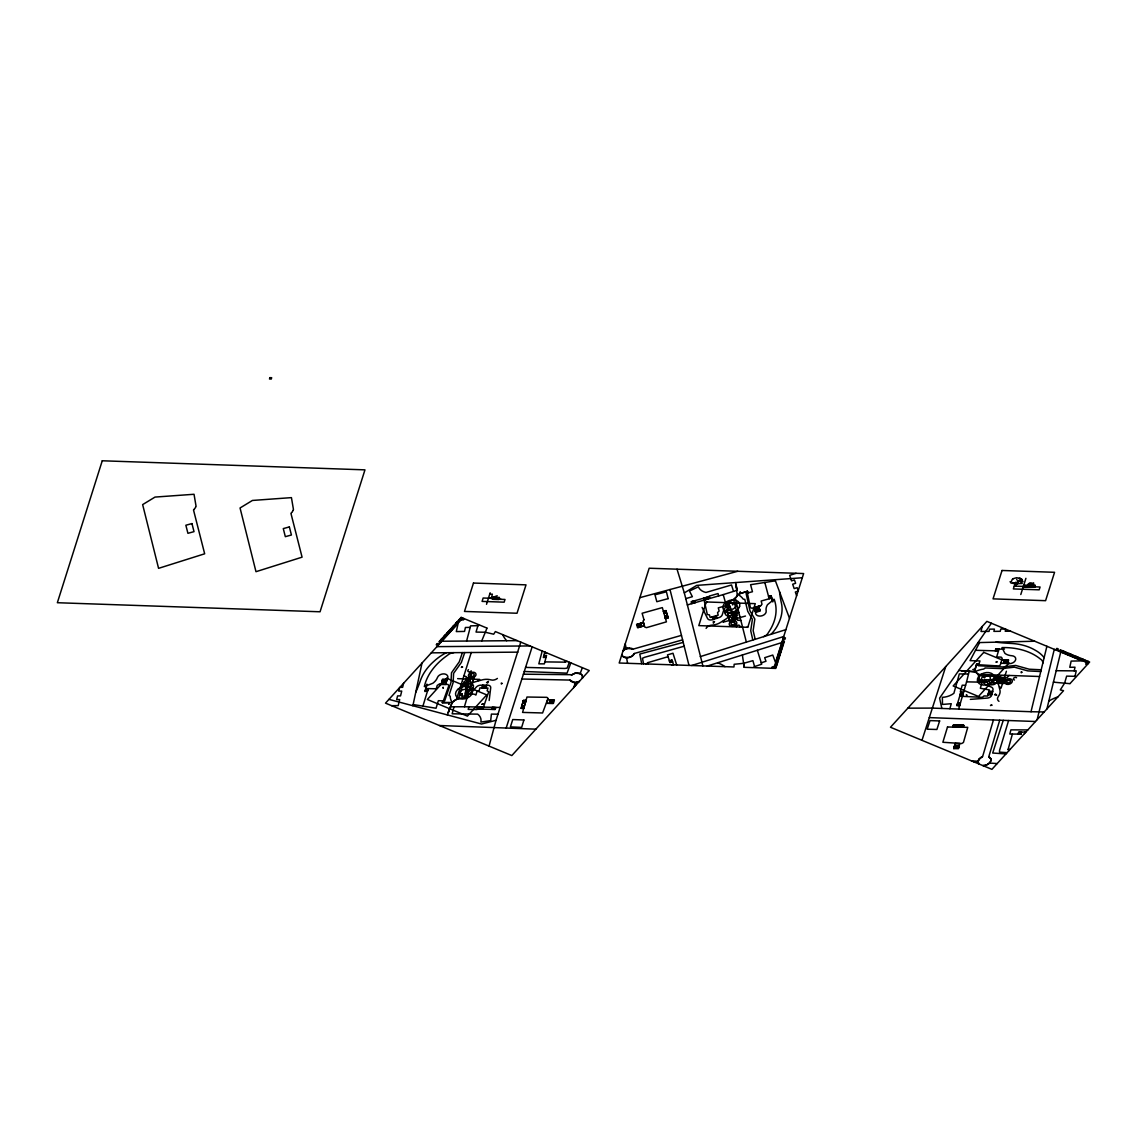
<?xml version="1.0" encoding="UTF-8"?>
<svg xmlns="http://www.w3.org/2000/svg" width="1147" height="1147" viewBox="0 0 1147 1147"><rect width="100%" height="100%" fill="white"/><g stroke="black" fill="none" stroke-linecap="round" stroke-linejoin="round"><path stroke-width="1.5" d="M1015.253 582.791C1016.256 586.361 1014.034 581.83 1016.17 582.475C1014.894 584.741 1017.69 583.952 1016.199 582.705M461.797 693.777L461.725 694.58L462.327 693.82M467.388 693.06L467.46 692.258L466.858 693.003M1019.368 580.583C1011.855 581.257 1026.135 580.984 1021.447 579.679M489.167 700.487L490.715 687.727A4.029 2.824 -16.2 0 0 487.618 685.146L480.45 685.203A4.617 3.226 -16.2 0 0 476.148 687.268L473.596 690.064A19.026 13.334 -16.2 0 1 468.578 694.093A1.52 1.075 -16.2 0 0 467.904 694.91L464.42 706.738L493.368 707.341L492.78 709.405M1008.629 751.013L1008.629 750.955A5.42 3.799 -16.2 0 0 1008.141 749.349L1012.4 734.066L1020.959 734.066L1021.475 732.03L1025.848 732.101M1016.056 582.533L1015.683 583.336L1015.468 582.461M1013.26 583.077L1015.224 583.063M1004.471 649.102L995.696 649.188L995.195 650.836M1016.5 582.662C1017.375 582.848 1018.278 583.149 1018.507 582.877M1029.418 586.633C1025.375 586.49 1033.132 584.784 1030.809 584.267M1000.7 676.286L998.765 677.891L997.89 676.185M520.781 642.134L496.034 720.316L481.525 724.015L412.877 705.735L422.01 663.052M1032.071 586.719L1030.594 586.332L1033.605 585.472L1033.605 582.819L1031.526 583.608L1030.909 586.088M466.585 641.044L470.628 625.861L478.313 625.66L478.543 624.599L462.915 618.118L462.055 619.065M1056.201 670.708L1074.194 670.866L1075.011 667.196L1069.778 667.296L1071.155 661.088L1082.051 660.873L986.879 621.373L890.473 727.255L991.926 769.35L1063.556 690.68L1060.287 689.921L1064.602 683.168L1066.653 676.128L1075.054 676.3M728.388 606.849L728.359 606.992M732.431 604.799L732.618 603.982L733.005 604.67M1086.152 662.579L1085.765 664.285L1087.614 664.256M463.847 618.505L463.531 619.896L461.252 619.939M546.015 657.432L543.348 657.432L544.796 652.098M399.557 687.698L398.726 691.111L401.722 691.082L400.561 695.885L397.565 695.914L396.676 699.584L399.672 699.555L398.195 705.62L391.643 705.677M403.615 683.239L402.626 687.325L399.887 687.34M982.19 626.52L981 631.481L989.029 631.409L989.574 629.144L994.435 629.115L993.89 631.366L1000.241 631.309L1000.786 629.058L1005.288 629.015M1005.718 629.201L1005.216 631.266L1010.622 631.223M907.865 708.158L932.282 708.1L1031.01 711.728L1046.896 646.277M1037.146 719.685L1054.294 649.345M1046.896 708.989L1060.746 652.026M1019.898 734.051L1020.328 732.302M1021.031 733.765C1023.11 730.969 1017.332 731.27 1018.292 734.051L1020.959 734.066M957.43 703.842L960.154 703.885L966.591 681.848L978.477 682.107L979.065 680.114L982.735 680.185L980.341 688.257L989.388 689.935L987.667 696.043L984.026 695.957L982.334 697.347L959.695 696.2M1020.429 734.051L1020.873 732.302M489.052 746.109L496.034 720.316M1018.823 734.066L1019.282 732.302M1019.368 734.066L1019.812 732.302M542.216 651.023L538.818 663.841L544.338 663.869L546.531 655.41L543.864 655.424L543.678 657.432M714.552 621.531L713.405 623.179L713.319 621.488M977.502 673.604L977.459 673.576A10.466 7.341 -16.2 0 0 976.699 672.873A10.294 7.212 -16.2 0 0 975.767 672.257L974.706 671.755C974.534 668.916 977.459 660.744 978.405 665.733L1002.421 666.952L1015.668 665.446L1029.16 669.203L1041.189 669.791M976.613 664.271L975.179 669.719L972.871 669.518L975.036 669.561M544.882 661.891L564.984 662.149L565.385 660.629M453.997 706.925L452.147 713.792L477.682 714.137A14.968 10.495 -16.2 0 1 480.908 722.065L490.687 720.617L491.403 714.094L497.999 714.194M485.884 687.999L486.686 685.132L485.869 687.999L482.027 687.928L482.83 685.074M523.72 708.402L521.182 708.344L523.433 700.444L525.986 700.487L523.72 708.387L521.813 708.373M955.752 727.141L956.311 725.205L963.752 725.32L963.179 727.255L963.652 725.678M549.112 703.383L550.101 699.885M549.843 703.398L550.818 699.914M550.546 703.398L551.521 699.914M551.263 703.426L552.252 699.928M551.994 703.412L552.969 699.928M552.711 703.426L553.686 699.942M949.859 708.731L951.264 703.713L942.476 704.444L942.375 697.319A14.968 10.495 -16.2 0 0 953.874 693.333L959.322 673.92L968.369 673.992M952.842 726.94L953.2 725.635M953.286 727.083L953.759 725.434M954.275 727.112L954.734 725.463M954.777 727.112L955.236 725.478M959.48 727.198L960.01 725.262M953.802 748.618L955.25 743.442L959.853 743.528L958.39 748.676L953.802 748.618L955.265 743.442M960.01 727.198L960.555 725.262M960.526 727.212L961.071 725.291M961.071 727.227L961.602 725.291M521.555 708.359L522.186 706.108L524.365 706.136M956.311 725.191L953.358 725.162L952.799 727.083L960.856 727.227M521.182 708.344L523.433 700.444M953.774 727.098L954.247 725.449M955.265 727.141L955.738 725.478M988.112 694.451L991.868 694.509L988.112 694.465L988.943 691.526L992.7 691.584L992.987 689.791A4.617 3.226 -16.2 0 0 991.008 686.938L987.653 685.548A19.026 13.334 -16.2 0 1 983.122 682.537A1.52 1.075 -16.2 0 0 982.133 682.178L978.477 682.107L979.337 678.049L978.09 674.379A10.352 7.255 -16.2 0 0 977.731 673.877M988.857 694.465L989.689 691.541M989.603 694.465L990.434 691.541M990.363 694.494L991.194 691.555M991.123 694.494L991.954 691.569M1003.396 663.339L1004.371 659.898M1004.112 663.353L1005.087 659.912M1004.815 663.367L1005.79 659.926M441.136 684.343L442.627 679.167L447.129 679.253L445.653 684.415L439.129 684.315L437.279 685.332L436.204 688.802L426.096 688.544C422.411 700.588 430.068 671.554 425.322 691.053L427.487 691.111L428.247 688.601L422.913 706.122M478.916 709.075L479.503 707.039M479.561 709.09L480.149 707.054M480.192 709.104L480.779 707.054M480.837 709.118L481.425 707.068M481.468 709.133L482.07 707.082M482.113 709.147L482.701 707.097M482.758 709.176L488.722 691.799L487.131 690.795L487.962 688.028L479.933 687.899L479.145 690.594L476.894 691.698L475.876 695.082C473.066 692.042 459.029 696.286 467.087 697.691L461.696 697.82L456.406 699.498A10.352 7.255 -16.2 0 0 455.66 699.856M491.561 709.376L492.149 707.312M492.163 709.391L492.766 707.326L500.149 707.47M493.382 709.42L493.97 707.341M493.984 709.434L494.586 707.355M494.586 709.448L495.791 707.384L495.203 709.463L477.109 709.032M546.617 703.34L547.621 699.856L554.402 699.957L553.413 703.441L546.617 703.355M958.648 709.061L959.738 705.276L957.028 705.233M1005.503 663.382L1006.493 659.941M1006.206 663.382L1007.195 659.955M1006.908 663.396L1007.912 659.969M1000.829 663.296L1007.625 663.41L1008.614 659.969L1001.804 659.855M1024.486 733.593L1024.916 732.116M477.912 625.674L476.034 632.069L485.296 632.255L493.697 634.205L495.375 631.581L589.243 670.536L511.834 755.558L385.507 703.14L458.126 623.366L456.305 631.581L464.535 631.423L465.424 627.481L470.299 627.38M464.707 706.753L450.499 706.824L448.276 712.473L452.162 702.552A10.452 7.326 -16.2 0 1 452.664 702.021L452.807 701.892M961.587 727.241L962.161 725.305M962.118 727.241L962.691 725.305M962.648 727.255L963.208 725.32M960.985 691.899L956.885 705.692L959.609 705.735L960.283 703.426L957.573 703.383M1035.497 721.506L993.431 719.972L982.606 756.604L978.979 759.472M477.711 706.996L476.951 709.549L468.177 709.391L468.937 706.824M979.524 682.121L980.04 680.357M980.04 682.135L980.57 680.386M981.617 682.164L982.133 680.415M982.133 682.178L982.735 680.185M983.036 765.623L983.036 765.623A6.438 4.516 -16.2 0 0 988.126 764.117A6.323 4.43 -16.2 0 0 988.8 763.615L990.406 761.737A6.638 4.66 -16.2 0 0 990.736 761.049L990.965 759.644A6.409 4.488 -16.2 0 0 990.822 758.941L988.771 756.791L999.725 720.187M999.037 649.059L995.696 649.188L998.98 649.274L996.657 656.987L1001.202 657.131L1002.234 658.335L1000.327 665.031L998.621 665.963L976.527 664.615M464.764 697.634L465.596 694.853M979.008 682.121L979.538 680.357M980.57 682.15L981.101 680.386M981.086 682.164L981.617 680.4M1008.6 720.517L999.553 750.382L999.496 752.131L1007.138 752.647M442.742 702.566L448.878 685.576L447.932 684.458L439.129 684.315M995.653 650.836L996.155 649.202M464.42 697.634L466.126 692.229L471.016 690.365A3.369 2.366 -16.2 0 0 472.994 687.555M1019.97 580.54L1018.321 581.142M997.073 650.894L997.589 649.231M997.532 650.908L998.048 649.245M458.47 698.666L462.987 684.372L461.209 684.315M921.987 740.331L945.745 666.55M996.126 650.851L996.643 649.216M996.6 650.865L997.116 649.216M997.947 675.053L997.517 676.415L978.821 675.769M457.639 678.651L479.718 679.411M471.274 652.514L456.406 699.498L455.187 700.114A10.466 7.341 -16.2 0 0 454.083 700.831L452.162 702.552L447.316 714.911M486.529 604.297L490.17 592.784M491.274 598.462L492.393 594.146L489.683 594.304M493.784 597.3L494.285 599.092M499.088 597.487L497.468 599.207M439.401 725.506L506.171 728.044L532.151 646.851M773.981 667.282L773.652 668.343L754.54 667.683L754.181 666.722L761.708 664.199L757.335 650.263M1013.045 578.733L1016.471 577.73L1020.343 578.36M984.642 679.684L1010.464 680.572M1015.64 586.146L1014.708 586.131L1014.493 583.579L1010.966 583.049L1010.192 581.73M1015.109 586.131C1014.349 584.841 1020.056 582.418 1018.221 583.422M1018.063 582.905L1017.246 582.59M1020.242 580.382L1019.812 581.142M1021.231 580.654L1019.583 581.099M1022.192 580.525L1020.185 581.085M1020.787 594.533L1025.92 578.317M995.997 676.357L995.739 677.189L1007.181 677.59L1009.131 675.44M1027.97 586.031L1028.701 585.128M998.005 650.908L998.535 649.259M1003.252 720.316L992.685 753.034L1005.976 753.923M978.706 664.758L979.954 660.93L970.047 660.643L979.581 642.578M582.375 678.092L582.404 677.992A6.509 4.559 -16.2 0 0 581.357 674.422A6.323 4.43 -16.2 0 0 580.769 674.02A6.796 4.76 -16.2 0 0 580.11 673.69L575.751 673.146A6.409 4.488 -16.2 0 0 574.776 673.404L572.941 674.221A6.567 4.602 -16.2 0 0 572.138 674.708L523.39 674.192M582.461 677.992L582.404 677.992A6.438 4.516 -16.2 0 0 581.343 674.436L580.11 673.69A6.509 4.574 -16.2 0 0 575.751 673.146L574.762 673.404M462.413 652.586L459.273 661.819L451.488 672.773L450.972 682.508L444.635 700.932L442.828 700.874L442.24 702.71L452.162 702.552A26.725 18.739 -16.2 0 1 450.269 697.376A2.738 1.921 -16.2 0 0 448.979 695.455L453.122 682.651L453.624 673.346L461.352 662.464L464.721 652.571M573.6 687.727L575.278 683.11L569.973 680.071L521.871 679.01M569.313 662.263L567.12 668.156L564.74 668.457L525.57 667.411M570.848 662.894L567.048 673.146L524.265 671.497M580.11 673.69L582.361 667.683M737.335 595.393L736.761 596.411A10.294 7.212 -16.2 0 0 737.32 595.408L735.714 582.561L696.702 585.386L684.315 592.899L702.896 665.891M978.334 760.819L978.979 759.472M449.237 702.724L448.749 704.387L449.481 702.595L442.283 702.566M195.793 506.773L195.822 506.687A10.452 7.326 -16.2 0 0 196.037 506.099L194.029 494.271L155.017 497.081L142.644 504.608L158.573 568.338L204.668 553.8L193.499 509.956A10.294 7.212 -16.2 0 0 194.072 509.383L194.115 509.34M1027.755 584.755C1026.852 584.841 1032.386 580.439 1031.11 584.468M441.867 641.23L481.726 640.929L487.002 628.112M575.249 685.906L576.74 682.336A6.567 4.602 -16.2 0 1 572.525 682.049A6.509 4.559 -16.2 0 1 569.973 680.071M293.173 510.2L293.231 510.057A10.452 7.326 -16.2 0 0 293.446 509.454L291.438 497.626L252.426 500.45L240.053 507.978L255.982 571.693L302.077 557.17L290.922 513.311A10.294 7.212 -16.2 0 0 291.481 512.752L291.553 512.68M737.449 595.135L737.507 594.978A10.452 7.326 -16.2 0 0 737.722 594.39L747.5 591.235L740.36 593.529L740.102 591.809L740.532 593.343M634.234 653.518L633.861 654.249A6.38 4.473 -16.2 0 0 634.234 653.518L682.594 639.854L669.991 589.529L737.736 571.278M1029.877 586.647L1030.694 585.615M996.643 682.479L995.037 684.056A3.9 2.738 -16.2 0 1 989.589 683.497L989.316 682.107A3.9 2.738 -16.2 0 1 994.091 679.081L994.564 679.139A3.9 2.738 -16.2 0 1 996.643 682.479A9.979 6.997 -16.2 0 1 997.546 683.268M1033.16 585.701L1032.443 586.734M1031.54 585.214L1030.938 585.429M723.685 620.842L723.155 621.617L724.087 621.057M991.381 623.237L939.594 698.165L941.845 708.43M736.059 597.343L736.761 596.411A10.466 7.341 -16.2 0 1 736.087 597.315L730.868 601.243L725.578 603.007L726.309 605.587A1.52 1.075 -16.2 0 1 726.08 606.476A19.026 13.334 -16.2 0 0 723.327 611.38L722.338 614.505A4.617 3.226 -16.2 0 1 719.198 617.53L712.101 619.767A4.029 2.824 -16.2 0 1 707.584 618.548L702.093 607.408M1020.486 578.461C1015.927 578.188 1024.974 579.407 1021.088 579.55M622.979 651.037L623.968 650.077M486.543 682.651L488.407 681.361L487.547 683.067M194.33 509.096L194.373 509.053A10.466 7.341 -16.2 0 0 195.076 508.121L195.09 508.092A10.294 7.212 -16.2 0 0 195.635 507.117M291.782 512.408L291.811 512.379A10.466 7.341 -16.2 0 0 292.485 511.49L292.499 511.462A10.294 7.212 -16.2 0 0 293.059 510.472M763.63 636.642A7.8 5.463 -16.2 0 0 768.418 632.542A61.666 43.228 -16.2 0 0 774.153 599.25L767.529 604.67A14.323 10.036 -16.2 0 0 766.167 610.864A5.448 3.828 -16.2 0 1 760.862 616.039A5.448 3.828 -16.2 0 1 755.586 612.355L754.196 607.58L760.733 605.673L762.009 604.254L761.164 601.028L771.358 598.146C774.483 609.086 772.691 592.081 768.562 596.426M1029.418 583.536L1029.777 583.68M1070.079 683.526L1075.786 677.246M623.122 650.851L623.294 650.664A6.466 4.531 -16.2 0 1 627.925 648.456L633.072 649.145L681.461 635.366M735.801 597.63L735.743 597.687A10.294 7.212 -16.2 0 1 735.227 598.204L746.353 642.091L700.258 656.629M978.649 760.017L977.416 761.207L971.423 760.848M1016.414 584.11L1015.697 585.988M988.126 764.117L988.8 763.615A6.452 4.531 -16.2 0 0 989.388 763.042A6.509 4.574 -16.2 0 0 990.406 761.751L990.736 761.049A6.509 4.574 -16.2 0 0 990.965 759.644L990.822 758.941M478.514 680.558L479.374 679.942L478.299 680.2M454.083 700.831L455.259 700.086M1012.744 583.02L1013.962 583.12M579.464 681.275L578.102 681.935A6.495 4.545 -16.2 0 1 574.905 682.494L573.873 682.408M1010.435 581.744C1012.772 581.271 1010.88 579.895 1013.03 578.948M706.065 602.634L707.154 601.989M746.912 627.28L748.002 626.635M579.163 681.461L579.077 681.504A6.509 4.559 -16.2 0 1 576.783 682.436M1018.307 580.984L1019.267 580.468M1032.329 583.766L1032.501 583.766M645.933 663.927L646.005 663.898A5.42 3.799 -16.2 0 0 647.926 662.622L668.041 656.701M492.88 599.049L505.01 599.465L504.164 602.161L482.084 601.401L483.145 598.017L490.228 598.261L497.21 595.766M737.879 615.036L735.428 614.634L737.363 613.028M1057.95 696.846L1057.161 697.104A39.586 27.743 -16.2 0 0 1048.817 701.032M761.207 662.837L765.981 661.26L764.691 657.69L772.777 655.052L775.501 662.479L803.631 573.557L649.173 568.224L619.179 663.009L733.951 666.966L734.166 664.271L743.6 663.339L752.905 660.658L754.583 666.579M774.282 666.307L772.046 667.038L772.505 668.3M796.133 573.299L789.638 575.35L791.53 580.884L794.484 579.952L795.631 583.293L792.677 584.224L794.168 588.597L797.122 587.665L798.183 590.762M798.054 591.164L795.344 592.024L796.62 595.737M755.213 639.295L753.149 630.649L754.841 619.108L749.966 610.806L746.109 593.443L747.916 592.942L747.529 591.365M746.353 642.091L785.896 629.631M691.655 665.504L783.702 636.542M707.255 666.049L781.795 642.578M687.325 604.913L723.227 594.619L725.578 603.007L728.216 602.261L728.947 604.842L718.28 607.867L719.14 611.007L717.52 612.627L718.208 615.122L710.165 617.473L709.463 614.907L707.326 614.534L703.67 598.175M669.748 661.891L672.042 661.174M669.862 662.263L672.156 661.547M669.375 660.787L672.027 659.969L672.629 661.805L669.977 662.636L667.482 654.894L672.988 653.231L676.687 664.988M669.49 661.159L671.812 660.443M669.604 661.532L671.927 660.815M685.748 598.634L692.372 596.698L689.476 591.02L698.394 586.82A14.968 10.495 -16.2 0 0 705.964 592.469L731.528 584.97L733.492 591.293M663.511 611.681L665.676 611.036M663.697 612.369L665.862 611.724M663.798 612.727L665.963 612.082M666.178 612.77L665.934 610.591L663.396 611.322L665.575 610.691L666.178 612.77L663.998 613.416M664.758 616.025L667.296 615.279M636.614 624.527L643.424 622.534L644.37 625.775L637.574 627.753L636.614 624.527L643.424 622.549M664.873 616.398L667.411 615.652M664.973 616.771L667.511 616.025M665.088 617.143L667.626 616.398M672.672 664.859L673.432 664.629M663.597 612.025L665.776 611.38M663.884 613.072L666.077 612.426M712.416 617.373L716.273 616.254M712.574 617.903L716.431 616.785M712.717 618.448L716.588 617.315M712.875 618.964L716.746 617.846M760.733 605.673L751.916 608.24L750.367 607.595L747.07 591.494M754.712 609.387L759.242 608.068M754.869 609.874L759.4 608.555M755.013 610.376L759.543 609.057M671.353 664.801L673.533 664.887M755.142 610.864L759.672 609.559M755.285 611.351L759.816 610.046M755.443 611.853L759.959 610.548M755.586 612.355L760.117 611.05L758.726 606.261M665.188 617.516L667.74 616.785M665.303 617.889L667.855 617.158M665.389 618.262L667.955 617.53M709.362 596.569L691.154 601.731L691.698 603.652M737.019 590.304L736.102 584.898L737.019 590.304L722.94 594.705M725.793 603.738L728.116 603.078M725.893 604.111L728.216 603.451M726.209 605.215L728.531 604.555M726.309 605.587L728.947 604.842M725.678 603.379L728.015 602.72M725.994 604.483L728.331 603.824M726.094 604.856L728.431 604.197M684.186 646.205L644.686 657.274L642.478 658.249L643.553 663.841M768.648 596.755L770.827 596.153M768.906 597.773L771.099 597.157M768.992 598.103L771.2 597.487M730.008 605.874L734.697 624.298M768.748 597.085L770.913 596.497M768.834 597.429L771.013 596.827M736.732 611.824L735.614 612.125L737.693 620.283L740.833 620.398M738.797 612.412L737.005 612.899L733.607 599.566M769.092 598.433L771.286 597.831M639.854 597.659L669.991 589.529M683.225 642.377L639.811 654.048L641.689 663.783M747.385 593.085L752.461 591.737L750.597 584.698L775.415 580.812M729.191 615.824L726.854 615.624A3.9 2.738 -16.2 0 1 726.338 611.523L728.015 610.519A3.9 2.738 -16.2 0 1 732.876 612.082L732.919 612.441A3.9 2.738 -16.2 0 1 729.191 615.824A9.95 6.968 -16.2 0 1 728.402 616.9L727.757 617.588A9.95 6.968 -16.2 0 1 724.947 619.609L720.732 622.319A13.076 9.162 -16.2 0 1 712.058 625.129L710.151 625.416A5.921 4.144 -16.2 0 0 706.093 628.384M1016.93 579.522L1016.643 579.321M1017.203 583.665L1022.192 583.465L1020.902 582.69L1023.009 581.486L1020.414 581.156M984.872 677.332L983.782 677.447L984.699 677.748M984.757 681.447L985.847 681.332L984.929 681.017M567.364 661.461L567.292 661.461A5.42 3.799 -16.2 0 0 564.984 662.149M970.348 699.369L987.524 698.064A4.029 2.824 -16.2 0 0 991.668 695.211L992.7 691.584L988.943 691.526M735.714 582.561L802.298 577.758M463.431 681.992L465.266 683.139L462.743 684.142M977.99 642.607L1034.709 641.23M1074.194 670.866L1076.216 670.823L1074.983 676.601L1076.402 676.572L1088.331 663.468L1087.184 663.009M1033.275 586.891L1035.239 585.185L1034.594 587.207L1023.282 586.82L1023.913 584.784L1024.773 586.59M481.726 640.929L517.211 640.643M436.95 646.636L529.986 645.947M431.301 652.844L517.885 652.141M1044.171 711.972L1031.01 711.728M544.108 655.826L546.431 655.812M543.993 656.227L546.316 656.227M543.893 656.614L546.23 656.614M543.793 657.03L546.13 657.03M1012.4 734.051L1009.804 734.051L1010.908 729.85L1027.812 729.936M1008.141 749.349L1010.134 749.349M1018.751 732.288L1021.404 732.302M544.739 652.371L545.499 652.385M522.975 702.064L525.512 702.107M522.86 702.48L525.398 702.509M522.745 702.882L525.283 702.91M522.631 703.283L525.168 703.312M521.985 706.853L524.15 706.882M521.871 707.24L524.036 707.269M521.656 707.986L523.821 708.014M953.257 725.434L956.225 725.478M954.734 745.335L959.322 745.407M954.576 745.894L959.15 745.951M954.419 746.425L959.007 746.496M954.261 746.984L958.835 747.041M954.118 747.529L958.706 747.586M953.96 748.073L958.548 748.145M441.996 681.318L446.527 681.39M441.853 681.848L446.369 681.92M441.695 682.393L446.212 682.465M482.672 685.648L486.529 685.705M482.514 686.221L486.357 686.279M482.342 686.795L486.199 686.852M482.184 687.368L486.041 687.426M522.086 706.48L524.265 706.523M521.756 707.613L523.935 707.656M953.358 725.162L963.752 725.32M544.624 652.801L546.589 652.829M442.47 679.712L446.986 679.784M442.312 680.243L446.828 680.329M442.168 680.788L446.67 680.874M960.569 693.29L963.251 693.333M960.426 693.763L963.122 693.82M960.283 694.25L962.978 694.308M960.139 694.738L962.835 694.795M959.996 695.225L962.691 695.283M959.853 695.713L962.548 695.77M957.702 702.91L960.426 702.968M957.301 704.301L960.01 704.344M957.157 704.76L959.881 704.817M966.534 682.064L969.186 671.31L974.706 671.755A10.452 7.326 -16.2 0 1 975.337 672.027L975.495 672.099M523.892 700.459L525.986 700.502M523.333 700.846L525.871 700.903M523.204 701.247L525.756 701.304M523.089 701.649L525.641 701.706M963.652 691.971L960.297 691.885L962.233 685.203L965.588 685.289M465.481 695.254L467.775 695.311M465.123 696.444L467.431 696.501M465.008 696.846L467.302 696.903M979.008 680.343L982.649 680.429M465.367 695.641L467.675 695.699M465.281 694.838L467.904 694.91M465.238 696.043L467.56 696.1M464.893 697.233L467.202 697.29M975.509 650.292L998.478 650.923M979.079 680.071L986.148 680.314L987.753 683.655A3.369 2.366 -16.2 0 0 991.209 684.616M425.422 690.695L427.587 690.752M425.867 689.261L428.032 689.318M425.752 689.605L427.931 689.677M425.652 689.964L427.802 690.035M425.551 690.322L427.688 690.394M1024.185 585.07L1034.795 585.443M1023.368 586.547L1034.68 586.934M493.697 597.573L499.002 597.759M1006.406 671.253L1001.059 688.128M1039.569 676.501L978.076 674.379L975.753 672.242M744.403 667.325L753.55 667.64M471.202 673.762L464.965 693.491M462.614 685.533L463.718 685.576L466.485 676.83L463.918 675.769M425.981 688.888L428.146 688.96M929.285 717.606L993.431 719.972M976.441 664.271L978.835 664.357M506.171 728.044L535.878 729.162M443.359 700.889L438.355 700.688L436.046 708.244L413.135 704.545M1040.759 671.54L1027.855 670.909L1014.45 667.167L1001.804 668.615L985.058 667.955A2.738 1.921 -16.2 0 1 982.176 669.303A26.725 18.739 -16.2 0 0 974.706 671.755L958.72 670.479M501.053 599.322L492.68 598.877A5.205 3.642 -16.2 0 1 492.106 598.748A5.377 3.771 -16.2 0 1 491.647 598.591A5.348 3.742 -16.2 0 0 490.228 598.261M989.388 763.042L997.173 763.587M1069.936 683.669L1053.405 682.15M629.459 648.27A6.71 4.703 -16.2 0 0 627.925 648.385L626.133 648.227L625.244 643.84M621.846 654.579L621.846 654.622A6.438 4.516 -16.2 0 0 624.886 657.331L628.384 657.532A6.638 4.66 -16.2 0 0 629.33 657.36L632.011 656.17A6.567 4.602 -16.2 0 0 632.714 655.611L631.983 656.184A6.366 4.459 -16.2 0 1 631.165 656.686A6.509 4.574 -16.2 0 1 629.33 657.36L628.384 657.532A6.509 4.574 -16.2 0 1 626.52 657.589L627.595 663.296M973.588 761.737L978.205 762.182M471.13 683.856L472.98 684.773A3.9 2.738 -16.2 0 1 471.159 689.003L469.195 689.476A3.9 2.738 -16.2 0 1 465.983 686.451L466.141 686.078A3.9 2.738 -16.2 0 1 471.13 683.856A9.95 6.968 -16.2 0 1 472.392 683.024L473.31 682.537A9.95 6.968 -16.2 0 1 476.779 681.39L481.797 679.985A13.076 9.162 -16.2 0 1 490.615 679.827L492.364 680.142A5.921 4.144 -16.2 0 0 497.397 678.422M388.933 699.369L412.877 705.735M995.309 693.921L996.7 695.082L994.535 694.767M479.346 624.929L486.83 628.04M724.961 666.651L724.46 666.264A39.586 27.743 -16.2 0 0 717.649 662.765M999.74 687.426L1000.399 687.971L1000.256 687.196M997.546 683.268L998.033 683.87A9.979 6.997 -16.2 0 1 998.922 686.293L999.883 689.806A13.076 9.162 -16.2 0 1 998.363 696.458L997.618 697.835A5.921 4.144 -16.2 0 0 998.98 701.319M978.921 763.845L978.477 763.128A6.495 4.545 -16.2 0 1 979.395 758.913M502.73 634.635L502.945 635.18A39.586 27.743 -16.2 0 0 506.702 640.729M774.999 579.737L789.494 618.247M677.031 569.184L684.315 592.899M671.698 660.07L672.271 661.919M647.926 662.622L648.356 664.013M640.929 623.28L641.89 626.491M640.212 623.481L641.159 626.692M639.496 623.696L640.442 626.907M638.764 623.896L639.725 627.108M638.062 624.111L639.008 627.337M637.331 624.326L638.277 627.538M665.934 610.591L668.07 617.903L665.504 618.634L668.07 617.903L666.55 612.67M707.541 597.085L708.086 598.978M706.896 597.272L707.441 599.164M706.251 597.444L706.796 599.351M705.606 597.63L706.151 599.523M704.961 597.816L705.505 599.709M704.315 598.003L704.875 599.895M694.81 600.698L695.369 602.605M694.207 600.87L694.752 602.777M693.591 601.042L694.136 602.949M692.974 601.214L693.534 603.136M692.372 601.386L692.917 603.308M691.756 601.558L692.315 603.48M672.629 661.805L673.303 664.242M709.878 598.462L709.233 596.096L718.036 593.544L718.696 595.924M727.915 602.347L728.617 604.928M764.82 582.475L769.178 598.763M728.259 602.247L729.549 607.293L725.721 610.347A3.369 2.366 -16.2 0 0 725.305 613.287M745.478 616.054L723.112 622.161M747.5 591.235L747.916 592.942M682.594 639.854L688.989 665.418M752.833 640.055L750.726 630.735L752.389 619.265L747.744 611.337L744.804 599.351A2.738 1.921 -16.2 0 1 742.467 598.132A26.725 18.739 -16.2 0 0 737.722 594.375M742.367 654.98L744.188 667.325L743.6 663.339M624.599 645.876L625.101 649.317A6.567 4.602 -16.2 0 1 627.896 648.342M629.416 648.127A6.509 4.574 -16.2 0 1 632.284 648.6M626.549 657.776A6.567 4.602 -16.2 0 1 625.688 657.704M624.857 657.518A6.567 4.602 -16.2 0 1 621.789 654.837M631.983 648.815A6.466 4.531 -16.2 0 1 632.757 649.202M779.559 591.866A187.362 131.317 -16.2 0 0 781.508 603.523A53.923 37.794 -16.2 0 1 778.498 623.495A43.715 30.639 -16.2 0 1 771.013 634.32M625.688 657.503A6.323 4.43 -16.2 0 1 624.886 657.331M736.317 626.749A1.821 1.276 -16.2 0 1 738.51 625.144A1.821 1.276 -16.2 0 1 739.657 626.864M415.744 692.301A187.362 131.317 -16.2 0 0 420.562 680.114A53.923 37.794 -16.2 0 1 434.096 661.188A43.715 30.639 -16.2 0 1 446.341 652.715M447.129 679.253A5.448 3.828 -16.2 0 0 444.749 673.977A5.448 3.828 -16.2 0 0 437.451 677.504A14.323 10.036 -16.2 0 1 432.892 683.239L424.347 686.594A61.666 43.228 -16.2 0 1 447.531 655.267A7.8 5.463 -16.2 0 1 453.811 652.657M571.421 675.382A6.38 4.473 -16.2 0 1 572.124 674.766L572.927 674.221A6.38 4.473 -16.2 0 1 573.801 673.776A6.495 4.545 -16.2 0 1 574.704 673.461M471.202 670.823A1.821 1.276 -16.2 0 1 468.492 671.755A1.821 1.276 -16.2 0 1 468.478 669.69M453.065 701.663A10.294 7.212 -16.2 0 1 454.054 700.86M995.854 642.177A187.362 131.317 -16.2 0 0 1011.611 643.453A53.923 37.794 -16.2 0 1 1034.895 650.034A43.715 30.639 -16.2 0 1 1044.128 657.647M990.449 758.31A6.495 4.545 -16.2 0 1 990.736 758.913M1007.625 663.41A5.448 3.828 -16.2 0 0 1015.31 660.572A5.448 3.828 -16.2 0 0 1011.898 655.74A14.323 10.036 -16.2 0 1 1004.93 653.389L1001.976 647.582A61.666 43.228 -16.2 0 1 1040.401 659.052A7.8 5.463 -16.2 0 1 1042.766 663.296M988.771 756.805A6.409 4.488 -16.2 0 1 989.488 757.221A6.495 4.545 -16.2 0 1 989.976 757.694A6.409 4.488 -16.2 0 1 990.521 758.31M978.878 763.544A6.509 4.574 -16.2 0 1 978.233 761.995M979.208 758.913A6.509 4.574 -16.2 0 1 982.434 756.576M988.284 763.945A6.638 4.66 -16.2 0 1 983.079 765.479M1014.478 679.999A1.821 1.276 -16.2 0 1 1013.747 678.121A1.821 1.276 -16.2 0 1 1016.572 677.719M735.428 618.448L736.331 618.333L735.428 618.405M1015.238 584.497L1015.195 585.242L1015.238 584.497M466.514 679.282L467.417 679.167L466.542 679.182M1003.324 678.465L1004.227 678.307L1003.324 678.465M994.277 677.59L994.205 678.407A8.631 6.05 -16.2 0 1 983.294 685.06A8.631 6.05 -16.2 0 1 978.291 677.045A8.631 6.05 -16.2 0 1 990.951 673.174L991.782 673.59A8.631 6.05 -16.2 0 1 994.277 677.59M947.508 726.997L942.863 742.267L961.688 743.543L963.437 742.467L967.753 727.341L947.508 726.997M548.008 698.466L542.588 712.975L522.573 712.416L526.975 697.018L546.875 697.333L548.008 698.466M523.907 719.972L521.656 727.384L510.415 726.897L512.738 719.556L523.907 719.972M102.255 460.779L57.35 602.72L320.056 611.781L364.961 469.854L102.255 460.779M269.918 377.65L269.488 378.997L271.265 379.055L271.681 377.707L269.918 377.65M473.467 583.049L464.492 611.437L517.025 613.244L526.014 584.855L473.467 583.049M492.149 598.218L493.038 598.247L492.149 598.218M467.962 677.777L465.223 686.422L471.245 686.637L473.983 677.992L467.962 677.777M493.425 597.286L492.794 599.322L498.802 599.523L499.447 597.501L493.425 597.286M468.234 678.063L465.668 686.164L470.973 686.35L473.539 678.25L468.234 678.063M706.28 601.96L698.795 625.617L747.787 627.309L755.271 603.652L706.28 601.96M774.426 666.995L773.996 668.343L775.773 668.414L776.204 667.052L774.426 666.995M774.942 665.375L774.512 666.722L776.275 666.794L776.705 665.432L774.942 665.375M775.458 663.755L775.028 665.102L776.791 665.16L777.222 663.812L775.458 663.755M775.96 662.134L775.544 663.482L777.308 663.54L777.738 662.192L775.96 662.134M776.476 660.514L776.046 661.862L777.824 661.919L778.254 660.572L776.476 660.514M776.992 658.88L776.562 660.242L778.34 660.299L778.756 658.952L776.992 658.88M777.508 657.26L777.078 658.622L778.842 658.679L779.272 657.331L777.508 657.26M778.024 655.64L777.594 656.987L779.358 657.059L779.788 655.697L778.024 655.64M778.526 654.019L778.11 655.367L779.874 655.439L780.304 654.077L778.526 654.019M779.042 652.399L778.612 653.747L780.39 653.804L780.82 652.457L779.042 652.399M779.559 650.779L779.128 652.127L780.906 652.184L781.322 650.836L779.559 650.779M780.075 649.159L779.645 650.507L781.408 650.564L781.838 649.216L780.075 649.159M780.591 647.525L780.161 648.887L781.924 648.944L782.354 647.596L780.591 647.525M781.093 645.904L780.677 647.266L782.44 647.324L782.871 645.976L781.093 645.904M781.609 644.284L781.179 645.632L782.957 645.704L783.387 644.342L781.609 644.284M782.125 642.664L781.695 644.012L783.473 644.084L783.888 642.721L782.125 642.664M782.641 641.044L782.211 642.392L783.975 642.449L784.405 641.101L782.641 641.044M783.659 637.804L783.243 639.151L785.007 639.209L785.437 637.861L783.659 637.804M1002.034 570.475L993.044 598.863L1045.591 600.684L1054.566 572.296L1002.034 570.475M1014.392 583.12L1014.88 583.837L1014.392 583.12M1014.249 586.103L1013.36 588.927L1039.182 589.83L1040.071 587.006L1014.249 586.103M994.263 678.508L992.815 683.11L1004.141 683.497L1005.589 678.895L994.263 678.508M994.535 678.795L993.259 682.852L1003.869 683.211L1005.145 679.153L994.535 678.795M1029.375 585.888L1029.146 586.619L1029.49 585.888M1032.071 585.988L1031.841 586.705L1032.171 585.988M939.637 720.933L936.898 729.478L927.177 729.205L930.031 720.603L939.637 720.933M961.874 670.737L969.186 671.31L961.874 670.737M739.586 606.462L739.256 607.279A8.631 6.05 -16.2 0 1 734.797 611.337L727.542 613.53L729.607 621.602L735.7 619.939L733.636 611.867A8.631 6.05 -16.2 0 1 722.954 608.068A8.631 6.05 -16.2 0 1 731.901 599.938A8.631 6.05 -16.2 0 1 739.586 606.462M643.983 619.781L643.023 621.144L644.743 627.051L646.492 627.653L666.436 621.846L662.321 607.609L642.119 613.258L643.983 619.781M633.861 654.249L632.728 655.597A6.366 4.459 -16.2 0 0 633.359 654.951A6.466 4.531 -16.2 0 0 633.847 654.277M437.337 643.582L436.233 644.8L437.681 645.403L438.785 644.184L437.337 643.582M439.975 640.671L438.871 641.89L440.319 642.492L441.423 641.273L439.975 640.671M441.308 639.223L440.204 640.427L441.652 641.03L442.756 639.825L441.308 639.223M442.627 637.761L441.523 638.979L442.971 639.582L444.075 638.363L442.627 637.761M443.961 636.313L442.857 637.517L444.305 638.119L445.409 636.915L443.961 636.313M445.28 634.85L444.176 636.069L445.624 636.671L446.728 635.452L445.28 634.85M446.599 633.402L445.495 634.606L446.943 635.209L448.047 634.004L446.599 633.402M447.932 631.94L446.828 633.158L448.276 633.761L449.38 632.542L447.932 631.94M449.251 630.492L448.147 631.696L449.595 632.298L450.699 631.094L449.251 630.492M450.585 629.029L449.481 630.248L450.929 630.85L452.033 629.631L450.585 629.029M451.904 627.581L450.8 628.785L452.248 629.388L453.352 628.183L451.904 627.581M453.223 626.119L452.119 627.337L453.567 627.939L454.671 626.721L453.223 626.119M454.556 624.671L453.452 625.875L454.9 626.477L456.004 625.273L454.556 624.671M455.875 623.208L454.771 624.427L456.219 625.029L457.323 623.81L455.875 623.208M457.209 621.76L456.105 622.964L457.553 623.567L458.657 622.362L457.209 621.76M458.528 620.298L457.424 621.516L458.872 622.118L459.976 620.9L458.528 620.298M459.861 618.85L458.757 620.054L460.191 620.656L461.295 619.452L459.861 618.85M461.18 617.387L460.076 618.606L461.524 619.208L462.628 617.989L461.18 617.387M446.67 678.264L427.344 699.484L467.431 716.115L486.744 694.896L446.67 678.264M443.129 687.383L443.301 688.286L443.129 687.383M461.911 666.765L461.352 667.382L462.628 667.067L461.911 666.765M483.217 704.014L481.941 704.315L483.217 704.014M501.985 683.397L501.425 684.013L501.253 683.096L501.985 683.397M983.753 652.356L953.171 685.949L978.491 696.458L1009.073 662.866L983.753 652.356M966.505 694.652L966.677 695.555L966.505 694.652M996.528 661.661L995.983 662.263L997.259 661.962L996.528 661.661M991.825 705.147L990.549 705.462L991.825 705.147M1021.848 672.171L1021.303 672.773L1021.131 671.87L1021.848 672.171M1056.946 648.456L1055.842 649.661L1057.29 650.263L1058.394 649.044L1056.946 648.456M1060.416 649.89L1059.312 651.109L1060.76 651.697L1061.864 650.492L1060.416 649.89M1062.165 650.607L1061.061 651.826L1062.495 652.428L1063.599 651.209L1062.165 650.607M1063.9 651.338L1062.796 652.543L1064.244 653.145L1065.348 651.926L1063.9 651.338M1065.635 652.055L1064.531 653.26L1065.979 653.862L1067.083 652.657L1065.635 652.055M1067.37 652.772L1066.266 653.991L1067.714 654.579L1068.818 653.374L1067.37 652.772M1069.104 653.489L1068 654.708L1069.448 655.31L1070.552 654.091L1069.104 653.489M1070.839 654.22L1069.735 655.424L1071.183 656.027L1072.287 654.808L1070.839 654.22M1072.574 654.937L1071.47 656.141L1072.918 656.744L1074.022 655.539L1072.574 654.937M1074.309 655.654L1073.205 656.873L1074.653 657.475L1075.757 656.256L1074.309 655.654M1076.044 656.371L1074.94 657.589L1076.388 658.192L1077.492 656.973L1076.044 656.371M1077.779 657.102L1076.675 658.306L1078.123 658.908L1079.227 657.69L1077.779 657.102M1079.528 657.819L1078.424 659.023L1079.857 659.625L1080.961 658.421L1079.528 657.819M1081.263 658.536L1080.159 659.754L1081.607 660.357L1082.711 659.138L1081.263 658.536M1082.997 659.253L1081.893 660.471L1083.341 661.073L1084.445 659.855L1082.997 659.253M1084.732 659.984L1083.628 661.188L1085.076 661.79L1086.18 660.572L1084.732 659.984M1086.467 660.701L1085.363 661.905L1086.811 662.507L1087.915 661.303L1086.467 660.701M1088.202 661.418L1087.098 662.636L1088.546 663.238L1089.65 662.02L1088.202 661.418M457.997 689.275L457.266 689.978A8.631 6.05 -16.2 0 0 460.105 698.81A8.631 6.05 -16.2 0 0 472.077 693.462A8.631 6.05 -16.2 0 0 465.08 686.494L463.976 686.594A8.631 6.05 -16.2 0 0 457.997 689.275M191.95 523.577L185.857 525.24L187.922 533.312L194.015 531.649L191.95 523.577M289.359 526.932L283.28 528.595L285.331 536.667L291.424 535.004L289.359 526.932M733.349 612.211L727.972 613.688L729.893 621.258L735.27 619.781L733.349 612.211M668.156 598.634L656.83 601.702L654.966 594.806L666.407 591.78L668.156 598.634M713.033 619.495L712.258 616.857L713.033 619.495M716.889 618.362L716.115 615.738L716.889 618.362M771.372 598.161L770.741 595.823L771.358 598.146M729.721 609.516A4.645 3.255 -16.2 0 0 735.858 605.028A4.645 3.255 -16.2 0 0 728.503 603.996A4.645 3.255 -16.2 0 0 729.721 609.516M731.628 626.348A3.9 2.738 -16.2 0 0 736.79 622.577A3.9 2.738 -16.2 0 0 730.61 621.717A3.9 2.738 -16.2 0 0 731.628 626.348M732.288 625.015A2.036 1.434 -16.2 0 0 734.983 623.036A2.036 1.434 -16.2 0 0 731.757 622.592A2.036 1.434 -16.2 0 0 732.288 625.015M733.42 619.323A1.677 1.176 -16.2 0 0 735.628 617.703A1.677 1.176 -16.2 0 0 732.99 617.344A1.677 1.176 -16.2 0 0 733.42 619.323M731.843 617.961A2.036 1.434 -16.2 0 0 734.539 615.996A2.036 1.434 -16.2 0 0 731.299 615.538A2.036 1.434 -16.2 0 0 731.843 617.961M470.743 677.805A3.9 2.738 -16.2 0 0 475.991 674.106A3.9 2.738 -16.2 0 0 469.869 673.146A3.9 2.738 -16.2 0 0 470.743 677.805M467.747 681.289A1.677 1.176 -16.2 0 0 469.998 679.712A1.677 1.176 -16.2 0 0 467.374 679.296A1.677 1.176 -16.2 0 0 467.747 681.289M467.933 683.612A2.036 1.434 -16.2 0 0 470.671 681.676A2.036 1.434 -16.2 0 0 467.474 681.175A2.036 1.434 -16.2 0 0 467.933 683.612M471.446 676.472A2.036 1.434 -16.2 0 0 474.184 674.536A2.036 1.434 -16.2 0 0 470.973 674.035A2.036 1.434 -16.2 0 0 471.446 676.472M462.27 696.086A4.645 3.255 -16.2 0 0 468.506 691.684A4.645 3.255 -16.2 0 0 461.209 690.537A4.645 3.255 -16.2 0 0 462.27 696.086M1007.095 684.358A3.9 2.738 -16.2 0 0 1012.342 680.658A3.9 2.738 -16.2 0 0 1006.206 679.698A3.9 2.738 -16.2 0 0 1007.095 684.358M1001.718 680.845A1.677 1.176 -16.2 0 0 1003.955 679.268A1.677 1.176 -16.2 0 0 1001.331 678.852A1.677 1.176 -16.2 0 0 1001.718 680.845M998.693 681.762A2.036 1.434 -16.2 0 0 1001.431 679.827A2.036 1.434 -16.2 0 0 998.234 679.325A2.036 1.434 -16.2 0 0 998.693 681.762M1007.783 683.038A2.036 1.434 -16.2 0 0 1010.536 681.103A2.036 1.434 -16.2 0 0 1007.324 680.587A2.036 1.434 -16.2 0 0 1007.783 683.038M984.083 682.121A4.645 3.255 -16.2 0 0 990.32 677.734A4.645 3.255 -16.2 0 0 983.036 676.572A4.645 3.255 -16.2 0 0 984.083 682.121"/></g></svg>
